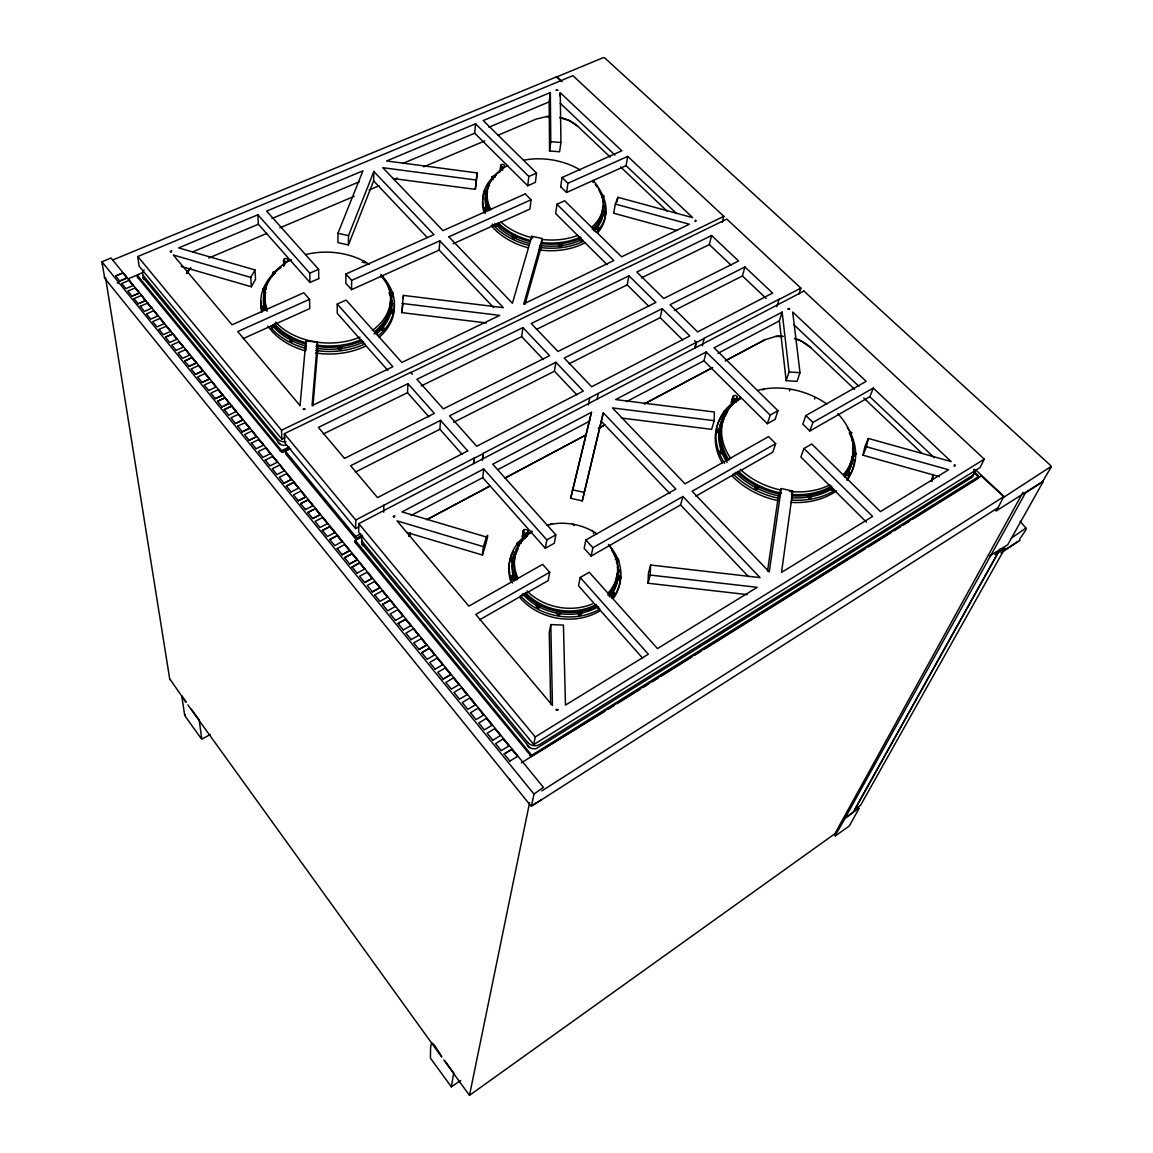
<?xml version="1.0" encoding="UTF-8"?>
<svg xmlns="http://www.w3.org/2000/svg" width="1153" height="1153" viewBox="0 0 1153 1153"><rect width="100%" height="100%" fill="white"/><g stroke="black" fill="none" stroke-linecap="round" stroke-linejoin="round"><path stroke-width="1.5" d="M338.29 348.292C340.74 340.74 343.839 354.173 338.348 348.422M338.348 346.808L339.746 349.993M179.219 341.792L183.442 347.067L176.078 350.411L171.754 345.006L179.147 341.735L183.471 347.111M912.585 519.282L978.09 478.409L978.09 475.468L974.17 471.793M185.575 349.633L189.899 354.965L182.52 358.338L178.167 352.919L185.575 349.604L189.914 355.009M373.846 171.466L348.523 235.601L348.422 244.955L373.63 180.891L373.86 171.523L433.96 234.65L345.914 273.982L345.857 283.307L351.607 289.648L439.149 250.086L493.657 307.606M351.564 289.634L351.651 280.395L345.9 274.025M192.047 357.603L196.428 362.921L189.006 366.323L196.428 362.921L192.047 357.603L184.653 361.004L191.96 357.56M198.547 365.515L202.957 370.92L198.547 365.573L191.153 369.003L195.52 374.336L202.914 370.819M202.078 382.421L209.515 378.905L205.075 373.5L197.639 376.93L202.078 382.421L209.515 379.006L205.162 373.572M358.742 526.979L355.628 528.607L355.744 520.017L284.33 433.687L410.713 372.376L412.428 374.264M786.159 380.634L779.356 320.909L782.123 312.045L789.056 371.943L786.173 380.634L797.04 381.384L799.995 372.65L792.688 312.016L866.177 381.369L805.861 415.556L812.923 422.445L873.268 388.085L951.167 461.575L868.324 438.443L866.48 446.744L863.006 455.219L939.364 476.636M216.13 387.062L211.676 381.6L216.101 387.062L208.736 390.42M358.77 523.693L358.655 532.282L533.767 744.535L980.093 467.513L984.287 459.153L803.987 291.06M364.161 262.942L364.175 261.4L362.157 262.264M208.765 390.507L204.211 385.03L211.72 381.701M362.114 341.735L363.526 343.291L363.555 341.778M218.205 389.714L222.788 395.205L215.28 398.679L210.898 393.072L218.277 389.671L222.774 395.148L215.265 398.578M621.28 418.02L711.646 429.363L714.154 420.744L714.341 412.025L615.63 399.572L706.256 351.939L703.921 360.774L626.454 401.676M521.3 762.839L981.131 475.93L1003.73 496.655L996.596 510.534L995.342 510.448M222.082 406.894L229.418 403.291L221.996 406.85M221.996 406.937L217.528 401.302L224.95 397.843L229.404 403.492M224.215 409.69L231.652 406.072L236.178 411.679L231.652 406.043L224.244 409.502L228.726 415.21L236.149 411.535M381.484 330.407C380.086 327.971 380.778 324.267 383.69 327.913C384.338 331.776 378.717 330.522 380.101 327.25M383.127 275.884L383.099 277.57M249.048 440.259L256.6 436.67L249.134 440.331L244.566 434.522L252.003 430.977L256.643 436.684L251.916 431.02M389.512 311.944C393.447 302.677 394.96 320.88 389.628 310.445M390.723 295.312C386.774 288.913 396.949 292.862 390.665 295.327M391.4 292.776L391.458 291.277M383.704 512.206L383.834 505.129M391.645 310.95L391.703 309.465M261.846 306.957C265.06 317.118 260.016 298.166 265.536 309.134M264.224 291.795C262.567 289.59 263.288 285.641 266.213 289.144M263.489 445.015L258.863 439.394L263.533 445.13L256.096 448.762M747.173 594.602L648.015 583.231L648.404 573.3L650.652 565.028L760.072 577.624L682.922 496.482L592.916 547.718L585.883 539.979L675.831 489.045L603.278 412.731L582.279 500.878L603.322 412.832M642.524 658.06L578.503 585.767L580.247 577.466L589.269 572.277L657.484 648.591L757.204 587.324L650.206 575.073L650.595 565.056M1020.074 521.271L1025.939 528.088L1025.853 529.991L1019.54 539.316M265.853 447.926L258.258 451.544L262.956 457.337L270.422 453.677L265.781 447.854L270.422 453.518M272.411 326.025C277.931 322.379 271.805 331.098 272.267 325.996M486.379 322.955L401.676 312.607L403.42 295.413L503.371 307.664L439.812 240.818L351.694 280.381M485.687 191.989C486.782 187.838 481.132 193.473 485.096 194.295C485.788 193.747 485.096 191.484 483.957 191.312M265.233 460.133L272.728 456.372L277.455 462.18L269.917 465.913L265.276 460.004M272.728 456.458L277.426 462.223M403.233 298.483L403.377 295.442M486.148 210.725C485.572 208.607 485.312 204.859 488.223 208.246C489.203 211.734 483.179 210.768 484.923 207.713M279.775 464.976L272.238 468.795L276.936 474.546L284.474 470.784L279.775 464.976L284.474 470.784M285.007 437.679L281.865 439.163L281.505 430.242L137.812 256.514L572.911 75.666L723.81 216.317L722.311 222.385M138.403 274.414L137.841 275.855L281.591 450.664C281.101 455.132 287.659 448.776 289.36 448.921M290.282 341.49C287.054 327.077 297.863 349.979 288.769 338.305M1042.643 481.176L1042.932 482.156L1007.736 544.735L989.937 555.832M428.959 416.896L407.499 392.669L407.96 383.69L318.387 427.374L344.502 458.404M493.657 177.418L493.815 175.876L495.17 177.202M291.104 491.899L298.656 488.151L293.929 482.314M291.017 491.913L286.304 486.047L293.856 482.271L298.656 488.151M556.841 77.683L557.778 76.487L603.278 57.664L604.705 57.909L1050.686 465.538L1051.132 467.08L1043.004 480.96M255 269.946L178.629 247.895L257.868 214.775L309.782 273.175L309.984 282.485L318.732 278.622M348.422 244.955L337.959 242.62L337.959 233.223L362.936 170.846L266.646 211.1L318.603 269.283L318.747 278.594M496.395 224.777C501.627 221.736 495.675 230.254 494.925 223.394M298.252 500.762L305.819 496.929L300.904 490.991L293.467 494.925L298.252 500.777L305.761 496.986L300.919 491.092M305.531 509.597L300.587 503.63L308.197 499.797L312.996 505.778L305.516 509.525M313.025 505.749L308.226 499.825M315.273 508.646L320.203 514.714L312.694 518.547L307.793 512.509L315.374 508.632L307.851 512.451M613.67 213.19L615.313 204.067L617.907 197.293L692.694 217.658L627.765 156.39L567.939 183.255L566.57 192.479L560.718 186.786M439.149 250.086L439.826 240.891M327.495 523.649L319.972 527.512L315.072 521.401L322.624 517.495L327.553 523.563L322.681 517.639M334.831 532.643L329.931 526.46L334.846 532.441M337.296 535.554L342.21 541.694L337.296 535.554L329.744 539.575L337.368 535.525M462.151 454.383L439.884 429.247L440.576 420.398M337.137 548.669L344.632 544.547L349.719 550.702L342.11 554.766L337.166 548.482M515.895 236.394C515.391 240.343 513.301 238.282 512.523 235.817C514.18 233.108 517.928 237.504 514.036 237.259M782.109 312.146L714.082 347.817L777.958 410.713L775.133 419.346M402.08 303.441L499.768 315.389L401.849 362.446L346.087 300.054L337.252 304.032L392.914 366.726L312.059 405.611L317.435 341.85L317.565 351.016L312.982 405.77M344.588 557.663L352.141 553.656L357.185 559.796L352.083 553.671L344.588 557.663L349.59 563.961L357.185 559.911L349.676 563.918M290.657 448.56L285.497 451.255L355.585 536.476L355.556 538.739L362.359 535.309M527.714 185.763L528.838 176.524L536.534 173.065L535.381 182.347L527.714 185.777L474.69 133.2L475.54 123.803L386.572 160.973L477.155 172.921L475.324 189.337L477.183 172.964M381.066 276.979L383.171 276.028M357.199 573.185L352.025 566.945L359.693 562.88L364.708 569.049L357.171 573.099M359.722 562.909L364.708 569.02M317.421 341.836L305.862 341.144L300.068 405.582M863.006 455.219L864.808 446.903L868.267 438.457M372.361 591.806L367.216 585.465L374.783 581.386L379.913 587.641L372.289 591.907L379.885 587.785M486.667 208.347L486.811 206.848M374.811 594.919L382.421 590.754L387.61 597.124L379.971 601.347L374.826 595.063M387.595 597.168L382.335 590.797M560.704 186.728L562.03 177.519L621.813 150.798L560.257 92.687L560.934 142.439L559.594 151.778L549.549 150.971L549.159 101.882L550.37 92.514L483.237 120.561L536.534 173.065M395.292 606.478L387.682 610.845L382.537 604.331M382.522 604.518L390.118 600.18L395.335 606.593L390.204 600.237M499.97 171.566L500.719 165.283M500.517 170.903L500.95 166.738M501.512 170.039L501.814 167.257M502.593 170.226L502.895 167.444M473.537 463.347L474.085 458.116L355.758 519.989M473.696 463.506L474.099 458.101M695.461 220.295L696.181 220.958L695.043 221.52L695.504 220.367M395.45 620.4L403.103 616.077L397.857 609.663L390.218 613.972L395.551 620.372M556.308 76.934L112.807 259.958M403.233 629.913L410.929 625.675L405.712 619.247L398.073 623.427M410.944 625.704L405.568 619.247M482.329 460.393L483.121 453.417L696.297 342.355L694.928 348.422M482.66 458.808L483.107 453.403M601.578 421.537L669.879 493.643M545.297 548.266L482.747 477.63L483.712 468.94L546.796 539.892L555.832 534.848L554.319 543.222L545.326 548.28L546.825 539.878M411.246 639.699L405.856 633.127L413.509 628.817L418.827 635.361L411.102 639.598M512.552 235.861L512.336 237.432L513.762 238.902M419.029 649.355L426.754 645.075L421.306 638.531L426.74 645.003L419.072 649.485L413.74 642.841L421.479 638.56M482.458 555.04C482.603 542.27 494.133 517.841 482.473 555.04L406.923 532.513M513.95 560.704C510.433 564.163 511.846 558.989 514.195 559.09C513.503 555.285 507.579 558.96 512.091 560.387M512.566 557.288L512.364 558.643M429.435 648.303L434.681 654.846L427.114 659.285L421.681 652.612L429.348 648.231L434.695 654.745M448.892 236.769L531.086 199.772L529.904 209.068L453.057 243.802M515.045 578.042C510.837 582.452 511.327 569.957 515.348 576.586M513.647 574.598L513.445 575.967M435.085 669.115L429.68 662.456L437.347 658.032L442.781 664.704L435.171 669.144M437.347 658.118L442.738 664.604M531.403 239.348L531.836 236.279L542.241 238.541L541.002 247.751L524.99 304.363M543.394 359.534L521.704 336.633L522.885 327.611L416.91 379.294L443.343 408.897L549.592 355.672L522.885 327.582M519.354 542.933L519.571 541.55L521.228 543.423M549.549 150.957L550.774 141.689L550.341 92.571M560.012 246.872C558.946 245.258 563.817 242.764 561.857 246.036C556.841 249.567 558.845 239.291 562.116 244.306M445.447 668.034L450.866 674.62L443.112 679.103L437.78 672.3L445.332 667.918L450.823 674.505M559.854 95.872L560.257 92.716M453.59 677.906L458.952 684.594L451.299 689.148L445.851 682.475L453.518 677.834L458.966 684.493M791.534 494.421L792.716 491.048L781.532 572.378L872.605 516.429L803.958 448.488L811.784 444.02L880.431 511.601L948.588 469.747L866.48 446.773M528.852 176.495L475.555 123.789M467.167 694.538L461.676 687.851L454.008 692.333L459.442 699.194L467.196 694.596L461.589 687.88M615.356 204.052L689.408 224.23L621.626 256.816L564.682 200.766L556.957 204.24L555.631 213.521L607.112 264.642M792.716 491.048L781.23 488.555L769.253 571.96L692.117 491.25L775.638 443.631L768.575 436.612L685.026 483.828L612.459 407.931L714.154 420.686M767.523 571.254L778.232 496.986L781.215 488.569M510.375 558.571L510.116 559.969L511.788 561.871M469.977 697.969L475.411 704.742L467.815 709.369L462.238 702.537L469.891 697.911L475.425 704.642M512.854 579.238L511.183 577.307L511.399 575.866M518.706 546.09C516.299 545.023 516.775 541.723 519.484 541.564M518.792 546.104L519.009 544.663L517.394 542.832M522.295 536.678L523.246 530.639M522.77 537.673L523.548 532.657M523.52 533.205L524.038 529.861M523.779 538.379L524.557 533.349M567.939 183.255L562.059 177.476M486.58 718.305L492.115 725.223L484.404 729.892L478.783 723.017L486.494 718.247L492.072 725.28M525.062 538.595L525.84 533.565M526.517 536.592L527.036 533.248M581.213 241.092C580.997 234.506 577.927 242.995 583.029 240.271M527.31 535.814L527.829 532.47M527.483 534.79L528.016 531.447M576.716 394.715L554.449 371.208L555.861 362.287L449.569 415.844L476.722 446.254L583.288 391.098L555.876 362.258M401.676 312.593L402.959 304.608M531.029 532.527L531.274 531.029M492.907 740.154L500.561 735.47L494.882 728.523L500.546 735.542M522.006 595.553L522.223 594.199M593.175 182.477L593.406 180.92M503.241 738.972L509.049 745.89L503.256 738.871L495.603 743.671L501.238 750.646L509.049 745.89M596.778 228.251C593.002 226.91 598.148 224.374 598.652 227.314C598.465 231.58 594.054 228.597 598.652 227.314M602.053 196.904C604.749 193.286 604.114 200.492 602.226 196.313M602.442 194.655L603.855 195.996M603.956 213.19C602.457 217.427 608.741 211.72 604.403 210.941C600.209 210.84 604.503 214.818 605.815 212.397M504.149 753.99L511.831 749.277L517.567 756.267L511.817 749.349L504.135 754.076L509.929 761.153M441.685 1056.523C430.991 1039.141 430.415 1038.147 430.473 1058.209L451.327 1086.818L453.749 1072.939L444.77 1060.789M536.448 604.821C540.843 608.28 535.208 608.712 536.52 604.749C539.229 600.727 542.775 608.15 537.99 608.207M627.751 156.448L626.065 165.628L566.599 192.493M603.682 214.804L602.255 213.435M580.233 577.523L648.346 654.183L565.474 705.117L563.428 625.099L550.803 624.58L552.446 705.506L475.785 614.419L549.678 572.277L548.194 580.593L479.475 619.882M617.028 201.89L617.864 197.322M551.999 523.592L549.822 524.759M529.933 755.417L531.533 756.325L531.735 755.258L978.666 476.564M533.738 744.535L535.237 736.94L984.287 459.197M558.484 613.713C556.582 616.725 561.453 614.145 560.646 612.43C555.227 616.927 557.317 606.507 560.603 612.344M582.236 500.892L570.677 498.269L591.489 412.27L492.749 464.198L555.818 534.805M588.39 404.934L589.716 397.886M104.707 278.132L101.925 261.789L111.048 258.027L543.423 787.355L533.969 794.086L531.447 806.206L997.95 507.767M550.803 624.566L549.26 632.593L550.658 704.281M591.475 412.298L570.677 498.255M597.225 398.952L598.119 393.504M556.712 611.825L556.395 613.18L558.038 615.125M579.786 613.8C577.84 616.812 582.697 614.218 581.934 612.531C576.543 616.999 578.59 606.608 581.89 612.445M706.256 351.996L770.161 415.109L777.958 410.756M682.936 496.568L680.558 504.942L591.114 556.063L584.139 548.352L585.883 539.979M536.361 329.441L627.189 284.877L629.005 275.826L655.898 302.403L557.951 351.478L531.23 323.517L629.005 275.798M373.673 180.92L427.273 237.518M596.649 606.637L598.349 608.51L598.753 607.054M443.804 1059.967L469.487 1095.35L529.558 802.776M616.437 562.707C618.599 560.891 619.737 556.712 615.183 559.464M612.43 594.617C616.826 594.674 612.546 589.197 610.658 592.642C613.021 593.492 612.445 598.407 610.297 594.213M618.671 578.547C616.812 581.371 621.467 579.094 620.833 577.278C615.471 581.66 617.705 571.484 620.79 577.206M593.492 533.666L593.766 532.239L592.065 530.38M788.911 308.528L789.704 309.206L787.758 309.076L788.911 308.471M579.325 615.212L577.667 613.281L577.97 611.854M591.085 556.049L592.916 547.718M572.537 523.793L574.18 525.566M662.211 308.658L564.235 358.05L591.662 386.759L689.811 335.941L662.226 308.658L660.179 317.637L682.605 339.89M873.268 388.143L869.866 396.704L809.824 431.006L812.923 422.445M617.287 558.167L617.014 559.681M612.171 598.566A56.238 45.702 11 0 0 618.714 561.41L619.017 560.113M720.582 430.473C713.923 436.987 719.213 423.857 720.236 431.899M725.986 409.935L723.608 412.443L725.28 414.172L727.644 411.592L725.986 409.935L725.554 411.362M612.07 596.058L614.535 593.42M619.089 575.39L618.815 576.86M721.937 452.596C726.275 452.336 721.692 447.595 720.265 450.794C724.92 453.821 718.305 454.498 720.308 450.837M641.414 277.902L709.326 244.58L711.588 235.515L738.597 260.982L663.724 298.497L636.802 272.007L711.588 235.5M694.769 348.278L696.297 342.369L694.596 340.668M702.336 345.828L704.137 338.29L779.111 299.218L776.834 306.64M756.267 489.449C755.647 488.065 760.36 485.211 758.213 488.339C752.664 492.735 755.273 480.988 758.66 486.797M931.293 481.291L933.008 474.762M648.015 583.216L650.263 575.044M674.289 310.488L742.431 275.956L744.924 266.992L772.611 293.078L697.637 331.891L670.037 304.723L744.924 266.963M523.822 303.844L542.256 238.556M811.726 495.934C809.492 500.474 805.169 495.848 809.882 494.161C812.98 494.94 811.424 498.24 809.305 498.514M531.792 236.293L512.422 303.282L448.834 236.754M718.535 430.17L718.953 428.743M731.463 401.691L732.991 396.517M731.377 402.584L732.904 397.41M732.126 401.028L733.654 395.839M731.896 403.449L733.423 398.275M102.314 264.83L102.848 264.08M733.394 402.354L734.418 398.909M734.562 402.556L735.6 399.111M735.628 402.282L736.652 398.837M736.291 401.604L737.401 397.266M739.664 398.607L740.14 396.963M847.7 475.569C850.064 474.474 850.179 469.53 847.902 472.687M853.753 456.199L856.102 453.561L853.609 456.17M121.742 283.566L125.879 288.625L133.215 285.483L129.064 280.381L121.786 283.465M127.089 277.988L122.982 272.944L115.646 276.014L122.967 272.915L127.075 277.916L119.768 281.101L127.046 277.873M798.957 294.044L800.845 288.12L726.808 219.084L630.648 265.939M135.204 287.933L139.369 293.021L135.204 287.904L127.853 291.046L132.018 296.191L139.354 293.064L131.946 296.119M137.51 275.221L137.452 277.124L281.663 452.25M775.104 419.375L767.307 423.713L770.204 415.094M134.022 298.685L138.201 303.801L145.566 300.602L141.415 295.471L134.065 298.584M306.064 350.339L305.862 341.173M337.944 233.281L348.537 235.63M151.735 308.139L144.428 311.454L140.277 306.165M789.56 390.824L790.122 389.411M775.652 443.689L772.755 452.207L695.85 496.179M146.474 313.919L150.683 319.15L158.047 315.908L153.738 310.705L146.517 313.947M160.094 318.415L164.346 323.575L156.967 326.89L152.715 321.629L160.094 318.387L164.346 323.676M858.855 808.123L845.019 818.457L835.031 835.781M805.817 415.556L802.791 424.088L809.795 430.991M159.042 329.398L163.308 334.687L170.687 331.401L166.335 326.126L159.085 329.412M814.638 398.967L815.085 397.54M550.774 141.689L560.92 142.496M165.398 337.195L172.763 333.995L177.029 339.213L169.664 342.527L165.427 337.123L172.748 333.909L177.029 339.097M803.915 448.531L800.874 457.049L866.465 522.165M1003.701 497.303L1051.176 466.417M1042.946 481.738L1025.421 492.965L845.466 817.391M850.049 431.222L851.707 432.865L851.116 434.35A71.241 53.269 17.5 0 1 847.037 479.259M834.109 489.405C830.275 492.518 834.83 487.993 830.967 487.373M845.999 473.811L848.478 471.289M849.602 474.445L850.251 473.09M273.189 273.837L273.117 272.209L275.279 271.315M721.576 453.994L723.464 452.913M235.558 423.482L242.966 419.937L238.397 414.302L230.975 417.79L235.486 423.526L242.923 419.836M242.202 431.827L249.769 428.21L245.113 422.632L249.769 428.325L242.289 431.899L237.749 426.134M251.383 443.098L258.805 439.509M171.581 250.893L170.269 251.383L170.889 252.075M409.257 536.246L410.785 533.176M285.497 451.255L285.742 453.994L355.556 538.739M284.085 483.208L291.536 479.374L286.766 473.566L279.3 477.256L283.998 483.237L291.493 479.504M789.084 371.943L799.995 372.707M493.743 175.876L491.899 176.755L493.095 179.695M834.743 833.994L1022.985 492.317M1000.155 548.814L853.22 812.159L847.311 816.468M251.354 286.737L255.534 279.285L255 269.975L250.763 277.412L251.325 286.751L181.18 266.458M171.667 250.792L170.86 252.103M362.633 536.159L356.263 539.503L354.908 541.146L355.239 542.53L531.461 756.613M364.766 582.496L372.304 578.374L367.101 572.119L372.289 578.302L364.679 582.539L359.563 576.212L367.274 572.147M832.207 490.544L830.477 488.858M847.844 475.598L849.602 474.56M186.916 273.463L190.807 267.741A34.287 24.372 -0.6 0 0 186.368 273.347M478.25 708.101L483.756 714.975L478.164 708.043L470.482 712.799M413.581 628.889L418.784 635.26M470.496 712.713L476.045 719.602L483.756 714.975M558.038 709.686C554.06 708.158 556.798 711.56 558.023 709.643M250.763 277.412L173.296 255.015L232.041 324.8L303.787 292.79L309.537 299.276L309.739 308.557L243.254 338.607M421.681 652.699L429.392 648.361M382.522 604.431L390.118 600.252M393.389 516.501L394.816 515.679L394.081 517.337L393.346 516.472M342.11 554.737L349.676 550.601M334.903 532.556L327.308 536.534L322.364 530.495M762.623 389.901L764.511 388.864M330.017 526.517L322.393 530.524M315.418 508.732L320.26 514.627L312.751 518.432M541.233 799.951L530.956 806.005L104.332 277.758M517.51 756.44L509.799 761.066M755.056 486.292L756.743 488.007M237.705 426.178L245.099 422.661M1025.939 528.088L1011.34 538.148M998.022 552.604L994.981 554.651M229.418 403.449L224.994 397.871L217.542 401.273M846.561 472.456L848.377 474.142M300.025 405.597L237.734 331.574L309.552 299.304M1003.73 496.655L541.78 790.915M392.813 294.404L391.458 292.905M158.033 315.951L153.825 310.733M140.248 306.251L147.656 303.124M133.2 285.526L129.064 280.381M138.245 275.091L137.25 275.999L138.129 277.931M851.707 432.923L849.804 433.874M837.885 413.855L837.842 413.725A67.278 50.184 17.4 0 1 843.607 474.287M443.083 679.074L450.852 674.577M540.426 605.498L538.163 606.795M403.348 629.927L397.987 623.514L405.712 619.348M834.441 834.066L469.487 1095.35M460.71 1080.491L451.327 1086.818M304.839 409.099C301.25 408.407 304.118 410.367 304.925 409.041M210.235 734.475L202.669 738.713L201.141 738.468L184.941 715.883L185.33 714.572M835.334 835.968L849.329 825.937L859.028 808.469M185.763 701.99L170.168 679.42M1000.963 552.907L1020.088 540.339M1003.139 551.076L1017.84 541.42M349.719 550.702L344.776 544.605M1042.442 481.651L996.264 510.88M322.422 530.438L329.931 526.532M604.921 711.315L531.533 756.325M607.962 709.412L614.059 705.607M617.1 703.705L639.944 689.451M642.999 687.548L649.081 683.743M652.137 681.841L658.219 678.036M661.274 676.134L691.728 657.124M694.783 655.221L700.88 651.416M703.921 649.514L865.37 548.756M868.425 546.853L891.269 532.585M894.31 530.683L900.407 526.892M903.448 524.99L909.544 521.185M300.602 503.674L308.154 499.84M852.571 452.97L854.373 451.933L856.102 453.561M618.599 561.569L616.509 562.75M522.093 595.539L524.197 594.343M736.709 472.831L734.735 473.854M513.157 577.754L515.261 576.572M718.319 433.009L720.135 432M242.894 419.923L238.469 414.374M383.675 327.856L381.629 328.821M341.864 347.413L339.832 348.365M359.65 562.866L352.069 567.045M426.869 519.628L490.356 485.831L426.97 519.585M504.639 478.236L585.609 435.157L504.711 478.221M712.597 367.576L644.34 403.896L712.568 367.62M764.972 339.703L725.295 360.831L764.929 339.746L775.825 336.402A33.365 24.069 16.3 0 1 782.873 336.143M362.244 536.649L355.873 539.993L354.908 541.146L355.787 543.178M411.102 515.463L482.776 477.645M498.024 469.53L589.745 421.076M717.988 353.322L779.342 320.923M342.282 541.607L334.745 545.614L329.715 539.532M483.727 468.997L401.993 511.903L487.128 537.255M360.803 533.781L355.585 536.476M803.929 291.06L358.814 523.635L535.237 736.94M474.258 458.26L483.251 453.576M696.47 342.499L704.267 338.434M779.269 299.348L800.845 288.12M392.87 292.79L390.795 293.756M292.343 338.881L290.138 339.89M202.885 370.891L195.578 374.221M355.34 472.081L439.884 429.247M453.619 422.286L554.449 371.208M569.15 363.757L660.179 317.637M271.056 326.126L272.411 327.668M344.516 458.404L434.364 413.394L407.96 383.675M293.856 482.329L286.348 486.162M365.573 262.927L364.175 261.4M323.287 433.975L407.485 392.669M421.176 385.952L521.689 336.633M265.363 307.592L263.215 308.543M289.288 446.975L281.591 450.664M289.677 448.373L283.206 451.529L280.15 451.01M485.312 192.695L487.243 191.917M622.706 269.557L630.633 265.925M410.872 372.534L622.706 269.571M281.534 430.228L723.81 216.36M523.75 303.859L613.843 260.549L556.942 204.283M391.112 311.944L393.072 311.036M809.795 497.073L808.022 495.3M680.601 504.956L748.47 576.63M854.287 454.729L852.571 453.071M525.22 193.935L442.983 230.643L382.825 167.704L476.16 180.027M488.18 208.275L486.307 209.097M735.355 472.384L735.254 472.485A68.517 51.222 17.5 0 0 779.457 496.078M266.17 289.244L264.051 290.181M309.84 273.189L318.588 269.326M286.708 473.681L291.507 479.432M208.808 258.027L266.703 233.454M279.862 227.862L354.216 196.298M369.09 189.986L379.02 185.777M393.879 179.464L397.194 178.066M423.627 166.854L484.736 140.911M497.952 135.29L535.986 119.134L546.464 116.612A30.454 20.264 8.7 0 1 549.693 116.439M128.185 278.882L143.39 272.324M192.767 251.858L258.373 224.244L309.97 282.499M272.036 218.493L359.491 181.698M402.656 163.524L474.733 133.2M488.901 127.234L549.131 101.882M560.257 245.272L558.816 243.845M493.383 178.066L491.956 176.74M274.544 273.722L273.146 272.252M166.349 326.241L170.673 331.43M141.315 295.572L145.552 300.645L138.274 303.758M119.753 281.073L115.689 276.115M117.289 282.903L118.24 283.061M557.692 90.323L555.948 90.179L557.663 90.338M494.796 728.552L487.142 733.236L492.778 740.125M869.823 396.718L934.261 457.741M703.964 360.788L767.307 423.713M189.078 366.279L184.624 360.961M257.825 214.833L258.373 224.244M626.021 165.628L676.379 213.305M549.678 572.277L542.659 564.379L468.839 606.132L397.05 520.868L483.482 546.681M775.81 336.388L782.945 336.575M546.421 116.583L549.765 116.727M393.259 178.556L475.295 189.337M583.922 492.345L572.32 489.737M613.699 213.233L677.027 230.514M559.681 117.563L569.178 120.532L577.999 126.47L610.254 157.125M794.431 338.679L800.571 340.639L810.732 347.629L854.676 389.397M556.337 76.646L561.958 81.69M485.831 190.432L487.2 191.787M264.08 291.767L262.725 288.654M374.869 581.458L379.885 587.713M397.944 609.735L403.103 616.048M143.102 277.642L280.193 444.294M361.811 543.51L529.659 747.562M1004.018 496.439L975.712 469.891M725.727 412.659L724.055 410.987M718.622 431.453L717.065 429.867M561.525 81.114L557.202 77.035M974.126 472.442L978.666 477.371M560.286 103.28L614.953 155.093M709.34 244.58L731.045 265.147M742.446 275.956L766.183 298.454M793.768 324.584L858.899 386.313M620.588 166.94L667.039 211.085M863.727 398.001L921.896 453.273M255.966 448.676L251.397 443.055M531.735 755.258L355.326 540.454M533.969 794.086L101.925 261.789M627.203 284.877L648.822 306.352M525.249 193.949L531.086 199.772M496.093 226.392L494.709 224.907M387.855 370.459L337.252 313.313L337.224 304.075M281.865 439.163L139.081 266.055L137.783 256.557M355.6 528.607L284.705 442.637L284.315 433.687M143.462 275.798L277.916 439.106A7.869 6.024 -0.3 0 0 285.915 441.729M527.743 742.532L363.022 542.472A8.114 6.529 2 0 1 361.869 537.557M186.123 702.018L181.727 695.663L184.639 715.047M191.268 709.167L199.152 719.832L201.761 738.914M187.867 704.915L441.7 1057.042M169.822 679.665L105.586 277.83M509.655 779.082L509.871 779.846M264.051 305.977L264.138 307.52M264.873 287.645L264.959 289.187M283.494 260.29L283.71 265.867M284.719 261.673L284.82 264.469M283.753 259.483L283.998 265.276M143.505 275.783A7.494 5.261 -2.2 0 1 144.111 269.932M559.724 117.419A30.454 20.264 8.7 0 1 578.013 126.47M143.952 279.516A7.437 5.232 -2.3 0 1 143.246 275.553M286.016 445.303A7.812 5.981 -0.3 0 1 278.075 442.622M527.743 742.446A8.619 7.509 11.3 0 0 539.791 744.463L972.599 475.353A7.595 5.506 22.6 0 0 974.083 469.372M974.126 469.415A7.552 5.477 22.6 0 1 974.199 473.768M408.58 536.059A37.199 30.079 5.3 0 1 410.252 532.989M933.022 474.805A35.022 25.827 21 0 1 931.855 481.536M794.576 338.276A33.365 24.069 16.3 0 1 810.746 347.644M362.95 545.83A8.042 6.486 1.9 0 1 361.754 540.944M527.166 745.515A8.561 7.466 11.3 0 0 536.131 748.672L972.483 477.097A7.538 5.477 22.7 0 0 973.06 474.964M500.229 171.091A1.989 1.355 7.5 0 1 500.863 170.586M283.84 266.084A2.147 1.528 1.4 0 1 284.085 265.305M732.861 404.184A2.176 1.614 15.3 0 1 733.149 401.057M523.808 538.465A2.349 1.888 8.9 0 1 522.568 535.914M603.221 214.026A59.538 41.018 8.6 0 1 597.917 226.564M596.13 228.842A59.538 41.018 8.6 0 1 594.126 231.018M580.982 240.026A59.538 41.018 8.6 0 1 561.525 245.56M560.012 245.733A59.538 41.018 8.6 0 1 539.647 245.459M528.766 243.269A59.538 41.018 8.6 0 1 496.828 225.512M486.48 208.621A59.538 41.018 8.6 0 1 485.932 193.747M487.633 188.631A59.538 41.018 8.6 0 1 489.535 184.956M599.128 190.634A59.625 41.032 8.6 0 1 593.377 230.052M581.314 238.022A59.625 41.032 8.6 0 1 541.506 243.643M529.025 241.251A59.625 41.032 8.6 0 1 497.029 223.48M488.166 210.653A59.625 41.032 8.6 0 1 496.15 175.184M390.449 294.635A64.179 46.394 2.3 0 1 391.328 309.667M390.694 312.665A64.179 46.394 2.3 0 1 382.436 328.072M381.312 329.34A64.179 46.394 2.3 0 1 376.209 334.139M363.526 342.037A64.179 46.394 2.3 0 1 341.677 348.437M340.005 348.653A64.179 46.394 2.3 0 1 316.124 348.321M306.194 346.203A64.179 46.394 2.3 0 1 290.974 340.25M288.221 338.737A64.179 46.394 2.3 0 1 273.376 326.587M264.051 307.75A64.179 46.394 2.3 0 1 263.533 303.167M263.806 297.085A64.179 46.394 2.3 0 1 264.354 294.073M380.908 275.927A64.265 46.423 2.3 0 1 373.976 333.894M362.143 340.683A64.265 46.423 2.3 0 1 316.095 346.304M306.136 344.199A64.265 46.423 2.3 0 1 273.275 324.555M265.089 310.258A64.265 46.423 2.3 0 1 270.018 279.185M270.969 277.859A64.265 46.423 2.3 0 1 275.365 272.814M852.946 455.132A68.517 51.222 17.5 0 1 847.974 472.845M847.095 474.315A68.517 51.222 17.5 0 1 845.149 477.169M831.673 489.088A68.517 51.222 17.5 0 1 810.617 496.712M808.945 496.986A68.517 51.222 17.5 0 1 791.448 497.707M727.082 462.454A68.517 51.222 17.5 0 1 722.095 452.942M721.072 450.16A68.517 51.222 17.5 0 1 718.881 432.173M719.342 428.83A68.517 51.222 17.5 0 1 724.891 414.921M852.615 448.272A68.517 51.222 17.5 0 1 852.932 451.717M849.329 432.678A68.618 51.251 17.5 0 1 844.818 476.693M832.408 487.258A68.618 51.251 17.5 0 1 792.111 495.862M780.12 494.233A68.618 51.251 17.5 0 1 737.055 471.937M727.658 460.58A68.618 51.251 17.5 0 1 740.961 398.491M617.561 580.089A53.326 43.338 11 0 1 613.108 592.094M611.522 594.559A53.326 43.338 11 0 1 609.75 596.908M598.061 606.809A53.326 43.338 11 0 1 581.069 613.151M579.368 613.454A53.326 43.338 11 0 1 560.142 613.641M556.64 613.05A53.326 43.338 11 0 1 522.756 594.04M514.699 580.781A53.326 43.338 11 0 1 513.734 577.956M513.33 576.529A53.326 43.338 11 0 1 512.451 562.232M513.287 558.066A53.326 43.338 11 0 1 515.78 551.422M617.475 567.319A53.326 43.338 11 0 1 618.037 575.866M611.796 550.457A53.398 43.367 11 0 1 609.202 596.26M597.081 605.815A53.398 43.367 11 0 1 524.139 593.435M515.55 580.363A53.398 43.367 11 0 1 527.137 536.059M605.584 211.561A61.916 42.719 8.6 0 1 597.845 232.575M585.205 242.649A61.916 42.719 8.6 0 1 539.085 249.927M527.743 247.65A61.916 42.719 8.6 0 1 491.12 225.311M484.217 212.959A61.916 42.719 8.6 0 1 482.502 201.616M482.588 200.204A61.916 42.719 8.6 0 1 484.995 190.721M604.921 205.94A61.916 42.719 8.6 0 1 605.383 208.751M598.364 188.429A62.017 42.733 8.6 0 1 596.187 232.329M582.496 241.741A62.017 42.733 8.6 0 1 539.417 247.419M528.074 245.128A62.017 42.733 8.6 0 1 492.461 224.071M485.557 213.233A62.017 42.733 8.6 0 1 500.272 171.466M595.222 184.639A62.017 42.733 8.6 0 1 597.369 187.146M394.139 303.268A66.73 48.311 2.3 0 1 379.294 337.209M364.982 346.419A66.73 48.311 2.3 0 1 315.663 352.977M305.314 350.786A66.73 48.311 2.3 0 1 267.928 326.068M261.832 312.304A66.73 48.311 2.3 0 1 261.082 301.178M391.299 292.458A66.73 48.311 2.3 0 1 392.928 297.027M383.012 277.167A66.845 48.34 2.3 0 1 378.242 335.667M365.025 343.911A66.845 48.34 2.3 0 1 315.619 350.469M305.257 348.278A66.845 48.34 2.3 0 1 271.07 327.812M261.688 309.768A66.845 48.34 2.3 0 1 273.29 273.938M274.313 272.944A66.845 48.34 2.3 0 1 281.202 267.453M854.517 459.831A71.126 53.24 17.5 0 1 846.965 480.397M836.473 490.818A71.126 53.24 17.5 0 1 790.771 502.362M778.318 500.676A71.126 53.24 17.5 0 1 732.429 476.275M722.239 462.929A71.126 53.24 17.5 0 1 724.877 412.053M833.475 491.106A71.241 53.269 17.5 0 1 791.607 500.071M779.14 498.384A71.241 53.269 17.5 0 1 733.164 473.955M724.646 463.376A71.241 53.269 17.5 0 1 739.895 398.116M847.253 427.475A71.241 53.269 17.5 0 1 848.882 430.199M620.372 575.621A56.137 45.659 11 0 1 613.511 598.321M599.329 611.249A56.137 45.659 11 0 1 520.003 597.802M510.52 580.838A56.137 45.659 11 0 1 513.402 551.538M517.668 545.225A56.137 45.659 11 0 1 520.81 541.78M619.737 569.611A56.137 45.659 11 0 1 620.17 572.609M599.848 609.029A56.238 45.702 11 0 1 520.363 595.553M512.48 583.029A56.238 45.702 11 0 1 526.013 535.367M527.325 534.43A56.238 45.702 11 0 1 531.49 531.85M609.908 546.263A56.238 45.702 11 0 1 618.181 559.954M602.644 206.358A58.27 40.096 8.6 0 1 592.296 229.231M580.492 236.999A58.27 40.096 8.6 0 1 541.607 242.505M529.414 240.155A58.27 40.096 8.6 0 1 498.168 222.788M489.492 210.264A58.27 40.096 8.6 0 1 487.488 191.758M593.017 180.387A58.385 40.11 8.6 0 1 591.691 227.184M577.884 235.313A58.385 40.11 8.6 0 1 542.025 239.464M532.816 237.864A58.385 40.11 8.6 0 1 500.878 222.025M491.063 209.803A58.385 40.11 8.6 0 1 507.695 165.614M523.664 160.224A58.385 40.11 8.6 0 1 580.175 170.01M390.42 301.409A62.81 45.371 2.3 0 1 375.157 331.214M361.35 339.558A62.81 45.371 2.3 0 1 316.369 345.05M306.64 342.989A62.81 45.371 2.3 0 1 274.529 323.806M267.035 311.31A62.81 45.371 2.3 0 1 265.694 292.026M389.109 292.588A62.81 45.371 2.3 0 1 389.815 295.514M380.922 274.472A62.939 45.399 2.3 0 1 372.419 330.334M359.981 337.152A62.939 45.399 2.3 0 1 275.538 322.033M267.453 309.681A62.939 45.399 2.3 0 1 291.378 259.728M305.675 254.568A62.939 45.399 2.3 0 1 369.162 264.268M851.13 461.027A67.133 50.141 17.5 0 1 843.607 475.757M831.457 486.076A67.133 50.141 17.5 0 1 792.053 494.493M781.489 493.124A67.133 50.141 17.5 0 1 738.208 471.101M729.013 460.004A67.133 50.141 17.5 0 1 724.415 417.775M725.151 416.305A67.133 50.141 17.5 0 1 726.808 413.466M852.038 456.17A67.133 50.141 17.5 0 1 851.505 459.427M829.929 484.764A67.278 50.184 17.4 0 1 789.546 491.409M780.725 489.996A67.278 50.184 17.4 0 1 740.298 469.444M730.743 458.476A67.278 50.184 17.4 0 1 741.019 397.511M758.17 390.218A67.278 50.184 17.4 0 1 826.888 404.069M616.927 573.718A51.813 42.07 11 0 1 607.919 595.251M596.159 604.518A51.813 42.07 11 0 1 525.422 592.512M517.092 579.829A51.813 42.07 11 0 1 515.953 553.786M516.429 552.489A51.813 42.07 11 0 1 518.201 548.727M608.438 544.389A51.928 42.113 11 0 1 607.573 593.622M592.498 603.884A51.928 42.113 11 0 1 526.964 590.927M518.115 578.431A51.928 42.113 11 0 1 532.383 531.447M546.536 525.264A51.928 42.113 11 0 1 596.937 533.839M954.511 464.731L954.237 466.273L955.376 465.567L954.511 464.76M151.792 308.24L147.584 303.08L151.792 308.24M998.282 552.618L854.993 809.334L860.513 805.399L1004.984 548.223L998.282 552.618M604.648 425.025L598.306 428.397L604.676 425.025M467.714 450.924L377.507 497.62L350.642 465.711L440.576 420.369L467.714 450.909M501.079 166.479A2.003 1.355 7.5 0 0 504.51 166.45A2.003 1.355 7.5 0 0 502.449 164.403A2.003 1.355 7.5 0 0 501.079 166.479M283.955 260.837A2.162 1.528 1.4 0 0 287.702 260.765A2.162 1.528 1.4 0 0 285.699 258.503A2.162 1.528 1.4 0 0 283.955 260.837M733.596 398.03A2.191 1.614 15.3 0 0 737.257 397.915A2.191 1.614 15.3 0 0 734.792 395.465A2.191 1.614 15.3 0 0 733.596 398.03M523.693 532.398A2.364 1.888 9 0 0 527.728 532.21A2.364 1.888 9 0 0 525.278 529.458A2.364 1.888 9 0 0 523.693 532.398"/></g></svg>
